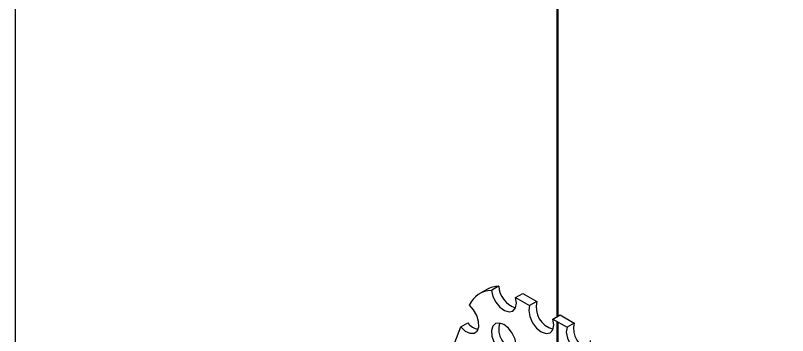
# Model space of a CAD drawing. Extents: x -0.6 to 12.5, y -6.8 to 0.
# Drawn here: x 0 to 2.734, y -4.53 to -3.395 of the extents above; entities that cross this region are included whole.
import ezdxf

# ---------------------------------------------------------------- set-up
doc = ezdxf.new("R2010")
doc.units = 0
doc.header["$LTSCALE"] = 0.5
doc.header["$MEASUREMENT"] = 0
doc.layers.add('Brackets', color=181, linetype='CONTINUOUS')
doc.layers.add('End Cap', color=92, linetype='CONTINUOUS')
doc.layers.add('Text-Unprinted', color=131, linetype='CONTINUOUS', plot=False)

msp = doc.modelspace()

# ---------------------------------------------------------------- linework, layer by layer
at = {"layer": 'Brackets', "transparency": 16777216}
for p, q in [((1.6693, -4.3669), (1.6439, -4.3815)), ((1.7111, -4.3552), (1.6857, -4.3699)), ((1.7709, -4.395), (1.7963, -4.3804)), ((1.7709, -4.395), (1.8209, -4.4239)), ((1.7963, -4.3804), (1.8463, -4.4092)), ((1.8463, -4.4092), (1.8209, -4.4239)), ((1.9035, -4.4716), (1.9289, -4.4569)), ((1.9035, -4.4716), (1.9535, -4.5004)), ((1.9289, -4.4569), (1.9789, -4.4858)), ((1.5027, -4.6921), (1.5769, -4.4996)), ((1.5769, -4.4996), (1.6023, -4.485)), ((1.9789, -4.4858), (1.9535, -4.5004))]:
    msp.add_line(p, q, dxfattribs=at)
at = {"layer": 'Brackets', "transparency": 16777216, "flags": 128}
for points in [[(1.6857, -4.3699), (1.6907, -4.391), (1.7011, -4.4118), (1.7155, -4.4295), (1.7319, -4.4416), (1.748, -4.4463), (1.7615, -4.4431), (1.7705, -4.4323), (1.7738, -4.4155), (1.7709, -4.395)], [(1.5769, -4.4996), (1.5927, -4.5142), (1.6092, -4.522), (1.6239, -4.5219), (1.6349, -4.514), (1.6406, -4.4995), (1.6403, -4.4802), (1.6339, -4.4589), (1.6223, -4.4386), (1.6073, -4.4221)], [(1.8209, -4.4239), (1.818, -4.4416), (1.8217, -4.4628), (1.8313, -4.4845), (1.8455, -4.5035), (1.8622, -4.5169), (1.8789, -4.5227), (1.8931, -4.5202), (1.9027, -4.5096), (1.9064, -4.4926), (1.9035, -4.4716)], [(1.7296, -4.4914), (1.7137, -4.4856), (1.6998, -4.4875), (1.6901, -4.4968), (1.6856, -4.5123), (1.6871, -4.5318), (1.6944, -4.5528), (1.7064, -4.5724), (1.7215, -4.5879), (1.7377, -4.5973), (1.7529, -4.5992), (1.7649, -4.5935), (1.7721, -4.5809), (1.7736, -4.5631), (1.7692, -4.5425), (1.7594, -4.5219), (1.7456, -4.504), (1.7296, -4.4914)], [(1.9535, -4.5004), (1.9506, -4.5181), (1.9543, -4.5394), (1.9639, -4.5611), (1.9781, -4.58), (1.9948, -4.5934), (2.0115, -4.5993), (2.0257, -4.5967), (2.0353, -4.5862), (2.039, -4.5691), (2.0361, -4.5481)]]:
    msp.add_lwpolyline(points, dxfattribs=at)
at = {"layer": 'Brackets', "transparency": 16777216}
for centre, radius, start, end in [((1.6882, -4.4587), 0.0889, 91.6214, 155.6958), ((1.7135, -4.4446), 0.0894, 91.5119, 119.5973), ((1.7959, -4.3503), 0.0849, 183.3207, 252.8692), ((1.9256, -4.4292), 0.0818, 165.8702, 254.2644), ((1.6494, -4.4509), 0.0582, 215.864, 258.9769), ((1.7928, -4.5059), 0.0816, 165.5959, 254.3987), ((2.0582, -4.5057), 0.0818, 165.8702, 254.2644)]:
    msp.add_arc(centre, radius, start, end, dxfattribs=at)
at = {"layer": 'End Cap', "transparency": 16777216}
for p, q in [((1.9172, -1.8123), (1.9172, -4.4637)), ((1.9201, -1.8164), (1.9201, -4.462)), ((1.9172, -4.4795), (1.9172, -4.965)), ((1.9201, -4.4811), (1.9201, -4.9691))]:
    msp.add_line(p, q, dxfattribs=at)
at = {"layer": 'Text-Unprinted', "ltscale": 0.5, "transparency": 16777216}
msp.add_lwpolyline([(0, 0), (12.5096, 0), (12.5096, -6.7848), (0, -6.7848)], close=True, dxfattribs=at)

doc.saveas('drawing.dxf')
